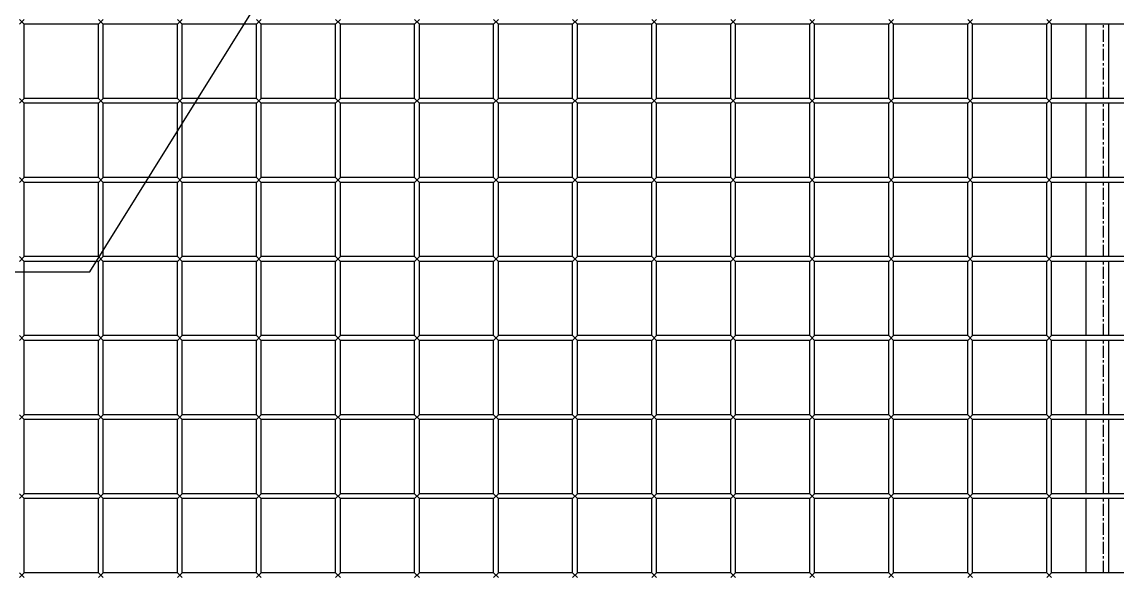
# Model space of a CAD drawing. Header units: millimetres. Extents: x -198529 to 244266, y -64 to 158464.
# Drawn here: x -171256 to -170563, y 120891 to 121241 of the extents above; entities that cross this region are included whole.
import ezdxf

# ---------------------------------------------------------------- set-up
doc = ezdxf.new("R2010")
doc.units = ezdxf.units.MM
doc.linetypes.add('CENTER', pattern=[12, 7.5, -1.5, 1.5, -1.5])
doc.layers.add('0-DCC', color=30, linetype='Continuous')
doc.layers.add('0-DCC-STRUC-T', color=4, linetype='Continuous')

# ---------------------------------------------------------------- blocks, each defined once
blk = doc.blocks.new('DCC2850x2300(右)')
at = {"color": 0, "linetype": 'Continuous'}
for p, q in [((51586.5, -72506.48), (51633.5, -72506.48)), ((51597.5, -72506.48), (51597.5, -72553.48)), ((51611.5, -72553.48), (51611.5, -72506.48)), ((51636.5, -72506.48), (51633.5, -72503.48)), ((51636.5, -72503.48), (51633.5, -72506.48)), ((51633.5, -72553.48), (51633.5, -72506.48)), ((51636.5, -72553.48), (51636.5, -72506.48)), ((51636.5, -72506.48), (51683.5, -72506.48)), ((51686.5, -72506.48), (51683.5, -72503.48)), ((51686.5, -72503.48), (51683.5, -72506.48)), ((51683.5, -72553.48), (51683.5, -72506.48)), ((51686.5, -72553.48), (51686.5, -72506.48)), ((51686.5, -72506.48), (51733.5, -72506.48)), ((51736.5, -72506.48), (51733.5, -72503.48)), ((51736.5, -72503.48), (51733.5, -72506.48)), ((51733.5, -72553.48), (51733.5, -72506.48)), ((51736.5, -72553.48), (51736.5, -72506.48)), ((51736.5, -72506.48), (51783.5, -72506.48)), ((51786.5, -72506.48), (51783.5, -72503.48)), ((51786.5, -72503.48), (51783.5, -72506.48)), ((51783.5, -72553.48), (51783.5, -72506.48)), ((51786.5, -72553.48), (51786.5, -72506.48)), ((51786.5, -72506.48), (51833.5, -72506.48)), ((51836.5, -72506.48), (51833.5, -72503.48)), ((51836.5, -72503.48), (51833.5, -72506.48)), ((51833.5, -72553.48), (51833.5, -72506.48)), ((51836.5, -72553.48), (51836.5, -72506.48)), ((51836.5, -72506.48), (51883.5, -72506.48)), ((51886.5, -72506.48), (51883.5, -72503.48)), ((51886.5, -72503.48), (51883.5, -72506.48)), ((51883.5, -72553.48), (51883.5, -72506.48)), ((51886.5, -72553.48), (51886.5, -72506.48)), ((51886.5, -72506.48), (51933.5, -72506.48)), ((51936.5, -72506.48), (51933.5, -72503.48)), ((51936.5, -72503.48), (51933.5, -72506.48)), ((51933.5, -72553.48), (51933.5, -72506.48)), ((51936.5, -72553.48), (51936.5, -72506.48)), ((51936.5, -72506.48), (51983.5, -72506.48)), ((51986.5, -72506.48), (51983.5, -72503.48)), ((51986.5, -72503.48), (51983.5, -72506.48)), ((51983.5, -72553.48), (51983.5, -72506.48)), ((51986.5, -72553.48), (51986.5, -72506.48)), ((51986.5, -72506.48), (52033.5, -72506.48)), ((52036.5, -72506.48), (52033.5, -72503.48)), ((52036.5, -72503.48), (52033.5, -72506.48)), ((52033.5, -72553.48), (52033.5, -72506.48)), ((52036.5, -72553.48), (52036.5, -72506.48)), ((52036.5, -72506.48), (52083.5, -72506.48)), ((52086.5, -72506.48), (52083.5, -72503.48)), ((52086.5, -72503.48), (52083.5, -72506.48)), ((52083.5, -72553.48), (52083.5, -72506.48)), ((52086.5, -72553.48), (52086.5, -72506.48)), ((52086.5, -72506.48), (52133.5, -72506.48)), ((52136.5, -72506.48), (52133.5, -72503.48)), ((52136.5, -72503.48), (52133.5, -72506.48)), ((52133.5, -72553.48), (52133.5, -72506.48)), ((52136.5, -72553.48), (52136.5, -72506.48)), ((52136.5, -72506.48), (52183.5, -72506.48)), ((52186.5, -72506.48), (52183.5, -72503.48)), ((52186.5, -72503.48), (52183.5, -72506.48)), ((52183.5, -72553.48), (52183.5, -72506.48)), ((52186.5, -72553.48), (52186.5, -72506.48)), ((52186.5, -72506.48), (52233.5, -72506.48)), ((52236.5, -72506.48), (52233.5, -72503.48)), ((52236.5, -72503.48), (52233.5, -72506.48)), ((52233.5, -72553.48), (52233.5, -72506.48)), ((52236.5, -72553.48), (52236.5, -72506.48)), ((52236.5, -72506.48), (52283.5, -72506.48)), ((52286.5, -72506.48), (52283.5, -72503.48)), ((52286.5, -72503.48), (52283.5, -72506.48)), ((52283.5, -72553.48), (52283.5, -72506.48)), ((51586.5, -72553.48), (51633.5, -72553.48)), ((51586.5, -72556.48), (51633.5, -72556.48)), ((51597.5, -72556.48), (51597.5, -72603.48)), ((51611.5, -72603.48), (51611.5, -72556.48)), ((51636.5, -72556.48), (51633.5, -72553.48)), ((51636.5, -72553.48), (51633.5, -72556.48)), ((51633.5, -72603.48), (51633.5, -72556.48)), ((51636.5, -72553.48), (51683.5, -72553.48)), ((51636.5, -72603.48), (51636.5, -72556.48)), ((51636.5, -72556.48), (51683.5, -72556.48)), ((51686.5, -72556.48), (51683.5, -72553.48)), ((51686.5, -72553.48), (51683.5, -72556.48)), ((51683.5, -72603.48), (51683.5, -72556.48)), ((51686.5, -72553.48), (51733.5, -72553.48)), ((51686.5, -72603.48), (51686.5, -72556.48)), ((51686.5, -72556.48), (51733.5, -72556.48)), ((51736.5, -72556.48), (51733.5, -72553.48)), ((51736.5, -72553.48), (51733.5, -72556.48)), ((51733.5, -72603.48), (51733.5, -72556.48)), ((51736.5, -72553.48), (51783.5, -72553.48)), ((51736.5, -72603.48), (51736.5, -72556.48)), ((51736.5, -72556.48), (51783.5, -72556.48)), ((51786.5, -72556.48), (51783.5, -72553.48)), ((51786.5, -72553.48), (51783.5, -72556.48)), ((51783.5, -72603.48), (51783.5, -72556.48)), ((51786.5, -72553.48), (51833.5, -72553.48)), ((51786.5, -72603.48), (51786.5, -72556.48)), ((51786.5, -72556.48), (51833.5, -72556.48)), ((51836.5, -72556.48), (51833.5, -72553.48)), ((51836.5, -72553.48), (51833.5, -72556.48)), ((51833.5, -72603.48), (51833.5, -72556.48)), ((51836.5, -72553.48), (51883.5, -72553.48)), ((51836.5, -72603.48), (51836.5, -72556.48)), ((51836.5, -72556.48), (51883.5, -72556.48)), ((51886.5, -72556.48), (51883.5, -72553.48)), ((51886.5, -72553.48), (51883.5, -72556.48)), ((51883.5, -72603.48), (51883.5, -72556.48)), ((51886.5, -72553.48), (51933.5, -72553.48)), ((51886.5, -72603.48), (51886.5, -72556.48)), ((51886.5, -72556.48), (51933.5, -72556.48)), ((51936.5, -72556.48), (51933.5, -72553.48)), ((51936.5, -72553.48), (51933.5, -72556.48)), ((51933.5, -72603.48), (51933.5, -72556.48)), ((51936.5, -72553.48), (51983.5, -72553.48)), ((51936.5, -72603.48), (51936.5, -72556.48)), ((51936.5, -72556.48), (51983.5, -72556.48)), ((51986.5, -72556.48), (51983.5, -72553.48)), ((51986.5, -72553.48), (51983.5, -72556.48)), ((51983.5, -72603.48), (51983.5, -72556.48)), ((51986.5, -72553.48), (52033.5, -72553.48)), ((51986.5, -72603.48), (51986.5, -72556.48)), ((51986.5, -72556.48), (52033.5, -72556.48)), ((52036.5, -72556.48), (52033.5, -72553.48)), ((52036.5, -72553.48), (52033.5, -72556.48)), ((52033.5, -72603.48), (52033.5, -72556.48)), ((52036.5, -72553.48), (52083.5, -72553.48)), ((52036.5, -72603.48), (52036.5, -72556.48)), ((52036.5, -72556.48), (52083.5, -72556.48)), ((52086.5, -72556.48), (52083.5, -72553.48)), ((52086.5, -72553.48), (52083.5, -72556.48)), ((52083.5, -72603.48), (52083.5, -72556.48)), ((52086.5, -72553.48), (52133.5, -72553.48)), ((52086.5, -72603.48), (52086.5, -72556.48)), ((52086.5, -72556.48), (52133.5, -72556.48)), ((52136.5, -72556.48), (52133.5, -72553.48)), ((52136.5, -72553.48), (52133.5, -72556.48)), ((52133.5, -72603.48), (52133.5, -72556.48)), ((52136.5, -72553.48), (52183.5, -72553.48)), ((52136.5, -72603.48), (52136.5, -72556.48)), ((52136.5, -72556.48), (52183.5, -72556.48)), ((52186.5, -72556.48), (52183.5, -72553.48)), ((52186.5, -72553.48), (52183.5, -72556.48)), ((52183.5, -72603.48), (52183.5, -72556.48)), ((52186.5, -72553.48), (52233.5, -72553.48)), ((52186.5, -72603.48), (52186.5, -72556.48)), ((52186.5, -72556.48), (52233.5, -72556.48)), ((52236.5, -72556.48), (52233.5, -72553.48)), ((52236.5, -72553.48), (52233.5, -72556.48)), ((52233.5, -72603.48), (52233.5, -72556.48)), ((52236.5, -72553.48), (52283.5, -72553.48)), ((52236.5, -72603.48), (52236.5, -72556.48)), ((52236.5, -72556.48), (52283.5, -72556.48)), ((52286.5, -72556.48), (52283.5, -72553.48)), ((52286.5, -72553.48), (52283.5, -72556.48)), ((52283.5, -72603.48), (52283.5, -72556.48)), ((51586.5, -72603.48), (51633.5, -72603.48)), ((51636.5, -72606.48), (51633.5, -72603.48)), ((51636.5, -72603.48), (51633.5, -72606.48)), ((51636.5, -72603.48), (51683.5, -72603.48)), ((51686.5, -72606.48), (51683.5, -72603.48)), ((51686.5, -72603.48), (51683.5, -72606.48)), ((51686.5, -72603.48), (51733.5, -72603.48)), ((51736.5, -72606.48), (51733.5, -72603.48)), ((51736.5, -72603.48), (51733.5, -72606.48)), ((51736.5, -72603.48), (51783.5, -72603.48)), ((51786.5, -72606.48), (51783.5, -72603.48)), ((51786.5, -72603.48), (51783.5, -72606.48)), ((51786.5, -72603.48), (51833.5, -72603.48)), ((51836.5, -72606.48), (51833.5, -72603.48)), ((51836.5, -72603.48), (51833.5, -72606.48)), ((51836.5, -72603.48), (51883.5, -72603.48)), ((51886.5, -72606.48), (51883.5, -72603.48)), ((51886.5, -72603.48), (51883.5, -72606.48)), ((51886.5, -72603.48), (51933.5, -72603.48)), ((51936.5, -72606.48), (51933.5, -72603.48)), ((51936.5, -72603.48), (51933.5, -72606.48)), ((51936.5, -72603.48), (51983.5, -72603.48)), ((51986.5, -72606.48), (51983.5, -72603.48)), ((51986.5, -72603.48), (51983.5, -72606.48)), ((51986.5, -72603.48), (52033.5, -72603.48)), ((52036.5, -72606.48), (52033.5, -72603.48)), ((52036.5, -72603.48), (52033.5, -72606.48)), ((52036.5, -72603.48), (52083.5, -72603.48)), ((52086.5, -72606.48), (52083.5, -72603.48)), ((52086.5, -72603.48), (52083.5, -72606.48)), ((52086.5, -72603.48), (52133.5, -72603.48)), ((52136.5, -72606.48), (52133.5, -72603.48)), ((52136.5, -72603.48), (52133.5, -72606.48)), ((52136.5, -72603.48), (52183.5, -72603.48)), ((52186.5, -72606.48), (52183.5, -72603.48)), ((52186.5, -72603.48), (52183.5, -72606.48)), ((52186.5, -72603.48), (52233.5, -72603.48)), ((52236.5, -72606.48), (52233.5, -72603.48)), ((52236.5, -72603.48), (52233.5, -72606.48)), ((52236.5, -72603.48), (52283.5, -72603.48)), ((52286.5, -72606.48), (52283.5, -72603.48)), ((52286.5, -72603.48), (52283.5, -72606.48)), ((51586.5, -72606.48), (51633.5, -72606.48)), ((51597.5, -72606.48), (51597.5, -72653.48)), ((51611.5, -72653.48), (51611.5, -72606.48)), ((51633.5, -72653.48), (51633.5, -72606.48)), ((51636.5, -72653.48), (51636.5, -72606.48)), ((51636.5, -72606.48), (51683.5, -72606.48)), ((51683.5, -72653.48), (51683.5, -72606.48)), ((51686.5, -72653.48), (51686.5, -72606.48)), ((51686.5, -72606.48), (51733.5, -72606.48)), ((51733.5, -72653.48), (51733.5, -72606.48)), ((51736.5, -72653.48), (51736.5, -72606.48)), ((51736.5, -72606.48), (51783.5, -72606.48)), ((51783.5, -72653.48), (51783.5, -72606.48)), ((51786.5, -72653.48), (51786.5, -72606.48)), ((51786.5, -72606.48), (51833.5, -72606.48)), ((51833.5, -72653.48), (51833.5, -72606.48)), ((51836.5, -72653.48), (51836.5, -72606.48)), ((51836.5, -72606.48), (51883.5, -72606.48)), ((51883.5, -72653.48), (51883.5, -72606.48)), ((51886.5, -72653.48), (51886.5, -72606.48)), ((51886.5, -72606.48), (51933.5, -72606.48)), ((51933.5, -72653.48), (51933.5, -72606.48)), ((51936.5, -72653.48), (51936.5, -72606.48)), ((51936.5, -72606.48), (51983.5, -72606.48)), ((51983.5, -72653.48), (51983.5, -72606.48)), ((51986.5, -72653.48), (51986.5, -72606.48)), ((51986.5, -72606.48), (52033.5, -72606.48)), ((52033.5, -72653.48), (52033.5, -72606.48)), ((52036.5, -72653.48), (52036.5, -72606.48)), ((52036.5, -72606.48), (52083.5, -72606.48)), ((52083.5, -72653.48), (52083.5, -72606.48)), ((52086.5, -72653.48), (52086.5, -72606.48)), ((52086.5, -72606.48), (52133.5, -72606.48)), ((52133.5, -72653.48), (52133.5, -72606.48)), ((52136.5, -72653.48), (52136.5, -72606.48)), ((52136.5, -72606.48), (52183.5, -72606.48)), ((52183.5, -72653.48), (52183.5, -72606.48)), ((52186.5, -72653.48), (52186.5, -72606.48)), ((52186.5, -72606.48), (52233.5, -72606.48)), ((52233.5, -72653.48), (52233.5, -72606.48)), ((52236.5, -72653.48), (52236.5, -72606.48)), ((52236.5, -72606.48), (52283.5, -72606.48)), ((52283.5, -72653.48), (52283.5, -72606.48)), ((51586.5, -72653.48), (51633.5, -72653.48)), ((51636.5, -72656.48), (51633.5, -72653.48)), ((51636.5, -72653.48), (51633.5, -72656.48)), ((51636.5, -72653.48), (51683.5, -72653.48)), ((51686.5, -72656.48), (51683.5, -72653.48)), ((51686.5, -72653.48), (51683.5, -72656.48)), ((51686.5, -72653.48), (51733.5, -72653.48)), ((51736.5, -72656.48), (51733.5, -72653.48)), ((51736.5, -72653.48), (51733.5, -72656.48)), ((51736.5, -72653.48), (51783.5, -72653.48)), ((51786.5, -72656.48), (51783.5, -72653.48)), ((51786.5, -72653.48), (51783.5, -72656.48)), ((51786.5, -72653.48), (51833.5, -72653.48)), ((51836.5, -72656.48), (51833.5, -72653.48)), ((51836.5, -72653.48), (51833.5, -72656.48)), ((51836.5, -72653.48), (51883.5, -72653.48)), ((51886.5, -72656.48), (51883.5, -72653.48)), ((51886.5, -72653.48), (51883.5, -72656.48)), ((51886.5, -72653.48), (51933.5, -72653.48)), ((51936.5, -72656.48), (51933.5, -72653.48)), ((51936.5, -72653.48), (51933.5, -72656.48)), ((51936.5, -72653.48), (51983.5, -72653.48)), ((51986.5, -72656.48), (51983.5, -72653.48)), ((51986.5, -72653.48), (51983.5, -72656.48)), ((51986.5, -72653.48), (52033.5, -72653.48)), ((52036.5, -72656.48), (52033.5, -72653.48)), ((52036.5, -72653.48), (52033.5, -72656.48)), ((52036.5, -72653.48), (52083.5, -72653.48)), ((52086.5, -72656.48), (52083.5, -72653.48)), ((52086.5, -72653.48), (52083.5, -72656.48)), ((52086.5, -72653.48), (52133.5, -72653.48)), ((52136.5, -72656.48), (52133.5, -72653.48)), ((52136.5, -72653.48), (52133.5, -72656.48)), ((52136.5, -72653.48), (52183.5, -72653.48)), ((52186.5, -72656.48), (52183.5, -72653.48)), ((52186.5, -72653.48), (52183.5, -72656.48)), ((52186.5, -72653.48), (52233.5, -72653.48)), ((52236.5, -72656.48), (52233.5, -72653.48)), ((52236.5, -72653.48), (52233.5, -72656.48)), ((52236.5, -72653.48), (52283.5, -72653.48)), ((52286.5, -72656.48), (52283.5, -72653.48)), ((52286.5, -72653.48), (52283.5, -72656.48)), ((51586.5, -72656.48), (51633.5, -72656.48)), ((51597.5, -72656.48), (51597.5, -72703.48)), ((51611.5, -72703.48), (51611.5, -72656.48)), ((51633.5, -72703.48), (51633.5, -72656.48)), ((51636.5, -72703.48), (51636.5, -72656.48)), ((51636.5, -72656.48), (51683.5, -72656.48)), ((51683.5, -72703.48), (51683.5, -72656.48)), ((51686.5, -72703.48), (51686.5, -72656.48)), ((51686.5, -72656.48), (51733.5, -72656.48)), ((51733.5, -72703.48), (51733.5, -72656.48)), ((51736.5, -72703.48), (51736.5, -72656.48)), ((51736.5, -72656.48), (51783.5, -72656.48)), ((51783.5, -72703.48), (51783.5, -72656.48)), ((51786.5, -72703.48), (51786.5, -72656.48)), ((51786.5, -72656.48), (51833.5, -72656.48)), ((51833.5, -72703.48), (51833.5, -72656.48)), ((51836.5, -72703.48), (51836.5, -72656.48)), ((51836.5, -72656.48), (51883.5, -72656.48)), ((51883.5, -72703.48), (51883.5, -72656.48)), ((51886.5, -72703.48), (51886.5, -72656.48)), ((51886.5, -72656.48), (51933.5, -72656.48)), ((51933.5, -72703.48), (51933.5, -72656.48)), ((51936.5, -72703.48), (51936.5, -72656.48)), ((51936.5, -72656.48), (51983.5, -72656.48)), ((51983.5, -72703.48), (51983.5, -72656.48)), ((51986.5, -72703.48), (51986.5, -72656.48)), ((51986.5, -72656.48), (52033.5, -72656.48)), ((52033.5, -72703.48), (52033.5, -72656.48)), ((52036.5, -72703.48), (52036.5, -72656.48)), ((52036.5, -72656.48), (52083.5, -72656.48)), ((52083.5, -72703.48), (52083.5, -72656.48)), ((52086.5, -72703.48), (52086.5, -72656.48)), ((52086.5, -72656.48), (52133.5, -72656.48)), ((52133.5, -72703.48), (52133.5, -72656.48)), ((52136.5, -72703.48), (52136.5, -72656.48)), ((52136.5, -72656.48), (52183.5, -72656.48)), ((52183.5, -72703.48), (52183.5, -72656.48)), ((52186.5, -72703.48), (52186.5, -72656.48)), ((52186.5, -72656.48), (52233.5, -72656.48)), ((52233.5, -72703.48), (52233.5, -72656.48)), ((52236.5, -72703.48), (52236.5, -72656.48)), ((52236.5, -72656.48), (52283.5, -72656.48)), ((52283.5, -72703.48), (52283.5, -72656.48)), ((51586.5, -72703.48), (51633.5, -72703.48)), ((51586.5, -72706.48), (51633.5, -72706.48)), ((51597.5, -72706.48), (51597.5, -72753.48)), ((51611.5, -72753.48), (51611.5, -72706.48)), ((51636.5, -72706.48), (51633.5, -72703.48)), ((51636.5, -72703.48), (51633.5, -72706.48)), ((51633.5, -72753.48), (51633.5, -72706.48)), ((51636.5, -72703.48), (51683.5, -72703.48)), ((51636.5, -72753.48), (51636.5, -72706.48)), ((51636.5, -72706.48), (51683.5, -72706.48)), ((51686.5, -72706.48), (51683.5, -72703.48)), ((51686.5, -72703.48), (51683.5, -72706.48)), ((51683.5, -72753.48), (51683.5, -72706.48)), ((51686.5, -72703.48), (51733.5, -72703.48)), ((51686.5, -72753.48), (51686.5, -72706.48)), ((51686.5, -72706.48), (51733.5, -72706.48)), ((51736.5, -72706.48), (51733.5, -72703.48)), ((51736.5, -72703.48), (51733.5, -72706.48)), ((51733.5, -72753.48), (51733.5, -72706.48)), ((51736.5, -72703.48), (51783.5, -72703.48)), ((51736.5, -72753.48), (51736.5, -72706.48)), ((51736.5, -72706.48), (51783.5, -72706.48)), ((51786.5, -72706.48), (51783.5, -72703.48)), ((51786.5, -72703.48), (51783.5, -72706.48)), ((51783.5, -72753.48), (51783.5, -72706.48)), ((51786.5, -72703.48), (51833.5, -72703.48)), ((51786.5, -72753.48), (51786.5, -72706.48)), ((51786.5, -72706.48), (51833.5, -72706.48)), ((51836.5, -72706.48), (51833.5, -72703.48)), ((51836.5, -72703.48), (51833.5, -72706.48)), ((51833.5, -72753.48), (51833.5, -72706.48)), ((51836.5, -72703.48), (51883.5, -72703.48)), ((51836.5, -72753.48), (51836.5, -72706.48)), ((51836.5, -72706.48), (51883.5, -72706.48)), ((51886.5, -72706.48), (51883.5, -72703.48)), ((51886.5, -72703.48), (51883.5, -72706.48)), ((51883.5, -72753.48), (51883.5, -72706.48)), ((51886.5, -72703.48), (51933.5, -72703.48)), ((51886.5, -72753.48), (51886.5, -72706.48)), ((51886.5, -72706.48), (51933.5, -72706.48)), ((51936.5, -72706.48), (51933.5, -72703.48)), ((51936.5, -72703.48), (51933.5, -72706.48)), ((51933.5, -72753.48), (51933.5, -72706.48)), ((51936.5, -72703.48), (51983.5, -72703.48)), ((51936.5, -72753.48), (51936.5, -72706.48)), ((51936.5, -72706.48), (51983.5, -72706.48)), ((51986.5, -72706.48), (51983.5, -72703.48)), ((51986.5, -72703.48), (51983.5, -72706.48)), ((51983.5, -72753.48), (51983.5, -72706.48)), ((51986.5, -72703.48), (52033.5, -72703.48)), ((51986.5, -72753.48), (51986.5, -72706.48)), ((51986.5, -72706.48), (52033.5, -72706.48)), ((52036.5, -72706.48), (52033.5, -72703.48)), ((52036.5, -72703.48), (52033.5, -72706.48)), ((52033.5, -72753.48), (52033.5, -72706.48)), ((52036.5, -72703.48), (52083.5, -72703.48)), ((52036.5, -72753.48), (52036.5, -72706.48)), ((52036.5, -72706.48), (52083.5, -72706.48)), ((52086.5, -72706.48), (52083.5, -72703.48)), ((52086.5, -72703.48), (52083.5, -72706.48)), ((52083.5, -72753.48), (52083.5, -72706.48)), ((52086.5, -72703.48), (52133.5, -72703.48)), ((52086.5, -72753.48), (52086.5, -72706.48)), ((52086.5, -72706.48), (52133.5, -72706.48)), ((52136.5, -72706.48), (52133.5, -72703.48)), ((52136.5, -72703.48), (52133.5, -72706.48)), ((52133.5, -72753.48), (52133.5, -72706.48)), ((52136.5, -72703.48), (52183.5, -72703.48)), ((52136.5, -72753.48), (52136.5, -72706.48)), ((52136.5, -72706.48), (52183.5, -72706.48)), ((52186.5, -72706.48), (52183.5, -72703.48)), ((52186.5, -72703.48), (52183.5, -72706.48)), ((52183.5, -72753.48), (52183.5, -72706.48)), ((52186.5, -72703.48), (52233.5, -72703.48)), ((52186.5, -72753.48), (52186.5, -72706.48)), ((52186.5, -72706.48), (52233.5, -72706.48)), ((52236.5, -72706.48), (52233.5, -72703.48)), ((52236.5, -72703.48), (52233.5, -72706.48)), ((52233.5, -72753.48), (52233.5, -72706.48)), ((52236.5, -72703.48), (52283.5, -72703.48)), ((52236.5, -72753.48), (52236.5, -72706.48)), ((52236.5, -72706.48), (52283.5, -72706.48)), ((52286.5, -72706.48), (52283.5, -72703.48)), ((52286.5, -72703.48), (52283.5, -72706.48)), ((52283.5, -72753.48), (52283.5, -72706.48)), ((51586.5, -72753.48), (51633.5, -72753.48)), ((51586.5, -72756.48), (51633.5, -72756.48)), ((51597.5, -72756.48), (51597.5, -72803.48)), ((51611.5, -72803.48), (51611.5, -72756.48)), ((51636.5, -72756.48), (51633.5, -72753.48)), ((51636.5, -72753.48), (51633.5, -72756.48)), ((51633.5, -72803.48), (51633.5, -72756.48)), ((51636.5, -72753.48), (51683.5, -72753.48)), ((51636.5, -72803.48), (51636.5, -72756.48)), ((51636.5, -72756.48), (51683.5, -72756.48)), ((51686.5, -72756.48), (51683.5, -72753.48)), ((51686.5, -72753.48), (51683.5, -72756.48)), ((51683.5, -72803.48), (51683.5, -72756.48)), ((51686.5, -72753.48), (51733.5, -72753.48)), ((51686.5, -72803.48), (51686.5, -72756.48)), ((51686.5, -72756.48), (51733.5, -72756.48)), ((51736.5, -72756.48), (51733.5, -72753.48)), ((51736.5, -72753.48), (51733.5, -72756.48)), ((51733.5, -72803.48), (51733.5, -72756.48)), ((51736.5, -72753.48), (51783.5, -72753.48)), ((51736.5, -72803.48), (51736.5, -72756.48)), ((51736.5, -72756.48), (51783.5, -72756.48)), ((51786.5, -72756.48), (51783.5, -72753.48)), ((51786.5, -72753.48), (51783.5, -72756.48)), ((51783.5, -72803.48), (51783.5, -72756.48)), ((51786.5, -72753.48), (51833.5, -72753.48)), ((51786.5, -72803.48), (51786.5, -72756.48)), ((51786.5, -72756.48), (51833.5, -72756.48)), ((51836.5, -72756.48), (51833.5, -72753.48)), ((51836.5, -72753.48), (51833.5, -72756.48)), ((51833.5, -72803.48), (51833.5, -72756.48)), ((51836.5, -72753.48), (51883.5, -72753.48)), ((51836.5, -72803.48), (51836.5, -72756.48)), ((51836.5, -72756.48), (51883.5, -72756.48)), ((51886.5, -72756.48), (51883.5, -72753.48)), ((51886.5, -72753.48), (51883.5, -72756.48)), ((51883.5, -72803.48), (51883.5, -72756.48)), ((51886.5, -72753.48), (51933.5, -72753.48)), ((51886.5, -72803.48), (51886.5, -72756.48)), ((51886.5, -72756.48), (51933.5, -72756.48)), ((51936.5, -72756.48), (51933.5, -72753.48)), ((51936.5, -72753.48), (51933.5, -72756.48)), ((51933.5, -72803.48), (51933.5, -72756.48)), ((51936.5, -72753.48), (51983.5, -72753.48)), ((51936.5, -72803.48), (51936.5, -72756.48)), ((51936.5, -72756.48), (51983.5, -72756.48)), ((51986.5, -72756.48), (51983.5, -72753.48)), ((51986.5, -72753.48), (51983.5, -72756.48)), ((51983.5, -72803.48), (51983.5, -72756.48)), ((51986.5, -72753.48), (52033.5, -72753.48)), ((51986.5, -72803.48), (51986.5, -72756.48)), ((51986.5, -72756.48), (52033.5, -72756.48)), ((52036.5, -72756.48), (52033.5, -72753.48)), ((52036.5, -72753.48), (52033.5, -72756.48)), ((52033.5, -72803.48), (52033.5, -72756.48)), ((52036.5, -72753.48), (52083.5, -72753.48)), ((52036.5, -72803.48), (52036.5, -72756.48)), ((52036.5, -72756.48), (52083.5, -72756.48)), ((52086.5, -72756.48), (52083.5, -72753.48)), ((52086.5, -72753.48), (52083.5, -72756.48)), ((52083.5, -72803.48), (52083.5, -72756.48)), ((52086.5, -72753.48), (52133.5, -72753.48)), ((52086.5, -72803.48), (52086.5, -72756.48)), ((52086.5, -72756.48), (52133.5, -72756.48)), ((52136.5, -72756.48), (52133.5, -72753.48)), ((52136.5, -72753.48), (52133.5, -72756.48)), ((52133.5, -72803.48), (52133.5, -72756.48)), ((52136.5, -72753.48), (52183.5, -72753.48)), ((52136.5, -72803.48), (52136.5, -72756.48)), ((52136.5, -72756.48), (52183.5, -72756.48)), ((52186.5, -72756.48), (52183.5, -72753.48)), ((52186.5, -72753.48), (52183.5, -72756.48)), ((52183.5, -72803.48), (52183.5, -72756.48)), ((52186.5, -72753.48), (52233.5, -72753.48)), ((52186.5, -72803.48), (52186.5, -72756.48)), ((52186.5, -72756.48), (52233.5, -72756.48)), ((52236.5, -72756.48), (52233.5, -72753.48)), ((52236.5, -72753.48), (52233.5, -72756.48)), ((52233.5, -72803.48), (52233.5, -72756.48)), ((52236.5, -72753.48), (52283.5, -72753.48)), ((52236.5, -72803.48), (52236.5, -72756.48)), ((52236.5, -72756.48), (52283.5, -72756.48)), ((52286.5, -72756.48), (52283.5, -72753.48)), ((52286.5, -72753.48), (52283.5, -72756.48)), ((52283.5, -72803.48), (52283.5, -72756.48)), ((51586.5, -72803.48), (51633.5, -72803.48)), ((51586.5, -72806.48), (51633.5, -72806.48)), ((51597.5, -72806.48), (51597.5, -72853.48)), ((51611.5, -72853.48), (51611.5, -72806.48)), ((51636.5, -72806.48), (51633.5, -72803.48)), ((51636.5, -72803.48), (51633.5, -72806.48)), ((51633.5, -72853.48), (51633.5, -72806.48)), ((51636.5, -72803.48), (51683.5, -72803.48)), ((51636.5, -72853.48), (51636.5, -72806.48)), ((51636.5, -72806.48), (51683.5, -72806.48)), ((51686.5, -72806.48), (51683.5, -72803.48)), ((51686.5, -72803.48), (51683.5, -72806.48)), ((51683.5, -72853.48), (51683.5, -72806.48)), ((51686.5, -72803.48), (51733.5, -72803.48)), ((51686.5, -72853.48), (51686.5, -72806.48)), ((51686.5, -72806.48), (51733.5, -72806.48)), ((51736.5, -72806.48), (51733.5, -72803.48)), ((51736.5, -72803.48), (51733.5, -72806.48)), ((51733.5, -72853.48), (51733.5, -72806.48)), ((51736.5, -72803.48), (51783.5, -72803.48)), ((51736.5, -72853.48), (51736.5, -72806.48)), ((51736.5, -72806.48), (51783.5, -72806.48)), ((51786.5, -72806.48), (51783.5, -72803.48)), ((51786.5, -72803.48), (51783.5, -72806.48)), ((51783.5, -72853.48), (51783.5, -72806.48)), ((51786.5, -72803.48), (51833.5, -72803.48)), ((51786.5, -72853.48), (51786.5, -72806.48)), ((51786.5, -72806.48), (51833.5, -72806.48)), ((51836.5, -72806.48), (51833.5, -72803.48)), ((51836.5, -72803.48), (51833.5, -72806.48)), ((51833.5, -72853.48), (51833.5, -72806.48)), ((51836.5, -72803.48), (51883.5, -72803.48)), ((51836.5, -72853.48), (51836.5, -72806.48)), ((51836.5, -72806.48), (51883.5, -72806.48)), ((51886.5, -72806.48), (51883.5, -72803.48)), ((51886.5, -72803.48), (51883.5, -72806.48)), ((51883.5, -72853.48), (51883.5, -72806.48)), ((51886.5, -72803.48), (51933.5, -72803.48)), ((51886.5, -72853.48), (51886.5, -72806.48)), ((51886.5, -72806.48), (51933.5, -72806.48)), ((51936.5, -72806.48), (51933.5, -72803.48)), ((51936.5, -72803.48), (51933.5, -72806.48)), ((51933.5, -72853.48), (51933.5, -72806.48)), ((51936.5, -72803.48), (51983.5, -72803.48)), ((51936.5, -72853.48), (51936.5, -72806.48)), ((51936.5, -72806.48), (51983.5, -72806.48)), ((51986.5, -72806.48), (51983.5, -72803.48)), ((51986.5, -72803.48), (51983.5, -72806.48)), ((51983.5, -72853.48), (51983.5, -72806.48)), ((51986.5, -72803.48), (52033.5, -72803.48)), ((51986.5, -72853.48), (51986.5, -72806.48)), ((51986.5, -72806.48), (52033.5, -72806.48)), ((52036.5, -72806.48), (52033.5, -72803.48)), ((52036.5, -72803.48), (52033.5, -72806.48)), ((52033.5, -72853.48), (52033.5, -72806.48)), ((52036.5, -72803.48), (52083.5, -72803.48)), ((52036.5, -72853.48), (52036.5, -72806.48)), ((52036.5, -72806.48), (52083.5, -72806.48)), ((52086.5, -72806.48), (52083.5, -72803.48)), ((52086.5, -72803.48), (52083.5, -72806.48)), ((52083.5, -72853.48), (52083.5, -72806.48)), ((52086.5, -72803.48), (52133.5, -72803.48)), ((52086.5, -72853.48), (52086.5, -72806.48)), ((52086.5, -72806.48), (52133.5, -72806.48)), ((52136.5, -72806.48), (52133.5, -72803.48)), ((52136.5, -72803.48), (52133.5, -72806.48)), ((52133.5, -72853.48), (52133.5, -72806.48)), ((52136.5, -72803.48), (52183.5, -72803.48)), ((52136.5, -72853.48), (52136.5, -72806.48)), ((52136.5, -72806.48), (52183.5, -72806.48)), ((52186.5, -72806.48), (52183.5, -72803.48)), ((52186.5, -72803.48), (52183.5, -72806.48)), ((52183.5, -72853.48), (52183.5, -72806.48)), ((52186.5, -72803.48), (52233.5, -72803.48)), ((52186.5, -72853.48), (52186.5, -72806.48)), ((52186.5, -72806.48), (52233.5, -72806.48)), ((52236.5, -72806.48), (52233.5, -72803.48)), ((52236.5, -72803.48), (52233.5, -72806.48)), ((52233.5, -72853.48), (52233.5, -72806.48)), ((52236.5, -72803.48), (52283.5, -72803.48)), ((52236.5, -72853.48), (52236.5, -72806.48)), ((52236.5, -72806.48), (52283.5, -72806.48)), ((52286.5, -72806.48), (52283.5, -72803.48)), ((52286.5, -72803.48), (52283.5, -72806.48)), ((52283.5, -72853.48), (52283.5, -72806.48)), ((51586.5, -72853.48), (51633.5, -72853.48)), ((51636.5, -72856.48), (51633.5, -72853.48)), ((51636.5, -72853.48), (51633.5, -72856.48)), ((51636.5, -72853.48), (51683.5, -72853.48)), ((51686.5, -72856.48), (51683.5, -72853.48)), ((51686.5, -72853.48), (51683.5, -72856.48)), ((51686.5, -72853.48), (51733.5, -72853.48)), ((51736.5, -72856.48), (51733.5, -72853.48)), ((51736.5, -72853.48), (51733.5, -72856.48)), ((51736.5, -72853.48), (51783.5, -72853.48)), ((51786.5, -72856.48), (51783.5, -72853.48)), ((51786.5, -72853.48), (51783.5, -72856.48)), ((51786.5, -72853.48), (51833.5, -72853.48)), ((51836.5, -72856.48), (51833.5, -72853.48)), ((51836.5, -72853.48), (51833.5, -72856.48)), ((51836.5, -72853.48), (51883.5, -72853.48)), ((51886.5, -72856.48), (51883.5, -72853.48)), ((51886.5, -72853.48), (51883.5, -72856.48)), ((51886.5, -72853.48), (51933.5, -72853.48)), ((51936.5, -72856.48), (51933.5, -72853.48)), ((51936.5, -72853.48), (51933.5, -72856.48)), ((51936.5, -72853.48), (51983.5, -72853.48)), ((51986.5, -72856.48), (51983.5, -72853.48)), ((51986.5, -72853.48), (51983.5, -72856.48)), ((51986.5, -72853.48), (52033.5, -72853.48)), ((52036.5, -72856.48), (52033.5, -72853.48)), ((52036.5, -72853.48), (52033.5, -72856.48)), ((52036.5, -72853.48), (52083.5, -72853.48)), ((52086.5, -72856.48), (52083.5, -72853.48)), ((52086.5, -72853.48), (52083.5, -72856.48)), ((52086.5, -72853.48), (52133.5, -72853.48)), ((52136.5, -72856.48), (52133.5, -72853.48)), ((52136.5, -72853.48), (52133.5, -72856.48)), ((52136.5, -72853.48), (52183.5, -72853.48)), ((52186.5, -72856.48), (52183.5, -72853.48)), ((52186.5, -72853.48), (52183.5, -72856.48)), ((52186.5, -72853.48), (52233.5, -72853.48)), ((52236.5, -72856.48), (52233.5, -72853.48)), ((52236.5, -72853.48), (52233.5, -72856.48)), ((52236.5, -72853.48), (52283.5, -72853.48)), ((52286.5, -72856.48), (52283.5, -72853.48)), ((52286.5, -72853.48), (52283.5, -72856.48))]:
    blk.add_line(p, q, dxfattribs=at)
at = {"color": 0, "linetype": 'CENTER'}
for p, q in [((51600.5, -72553.48), (51600.5, -72506.48)), ((51600.5, -72603.48), (51600.5, -72556.48)), ((51600.5, -72653.48), (51600.5, -72606.48)), ((51600.5, -72703.48), (51600.5, -72656.48)), ((51600.5, -72753.48), (51600.5, -72706.48)), ((51600.5, -72803.48), (51600.5, -72756.48)), ((51600.5, -72853.48), (51600.5, -72806.48))]:
    blk.add_line(p, q, dxfattribs=at)

msp = doc.modelspace()

# ---------------------------------------------------------------- linework, layer by layer
at = {"layer": '0-DCC-STRUC-T'}
for p, q in [((-171212.6, 121082.48), (-170929.01, 121537.01)), ((-172615.34, 121082.48), (-171212.6, 121082.48))]:
    msp.add_line(p, q, dxfattribs=at)

# ---------------------------------------------------------------- block references
at = {"layer": '0-DCC', "xscale": -1}
msp.add_blockref('DCC2850x2300(右)', (-118970.54, 193745.49), dxfattribs=at)

doc.saveas('drawing.dxf')
